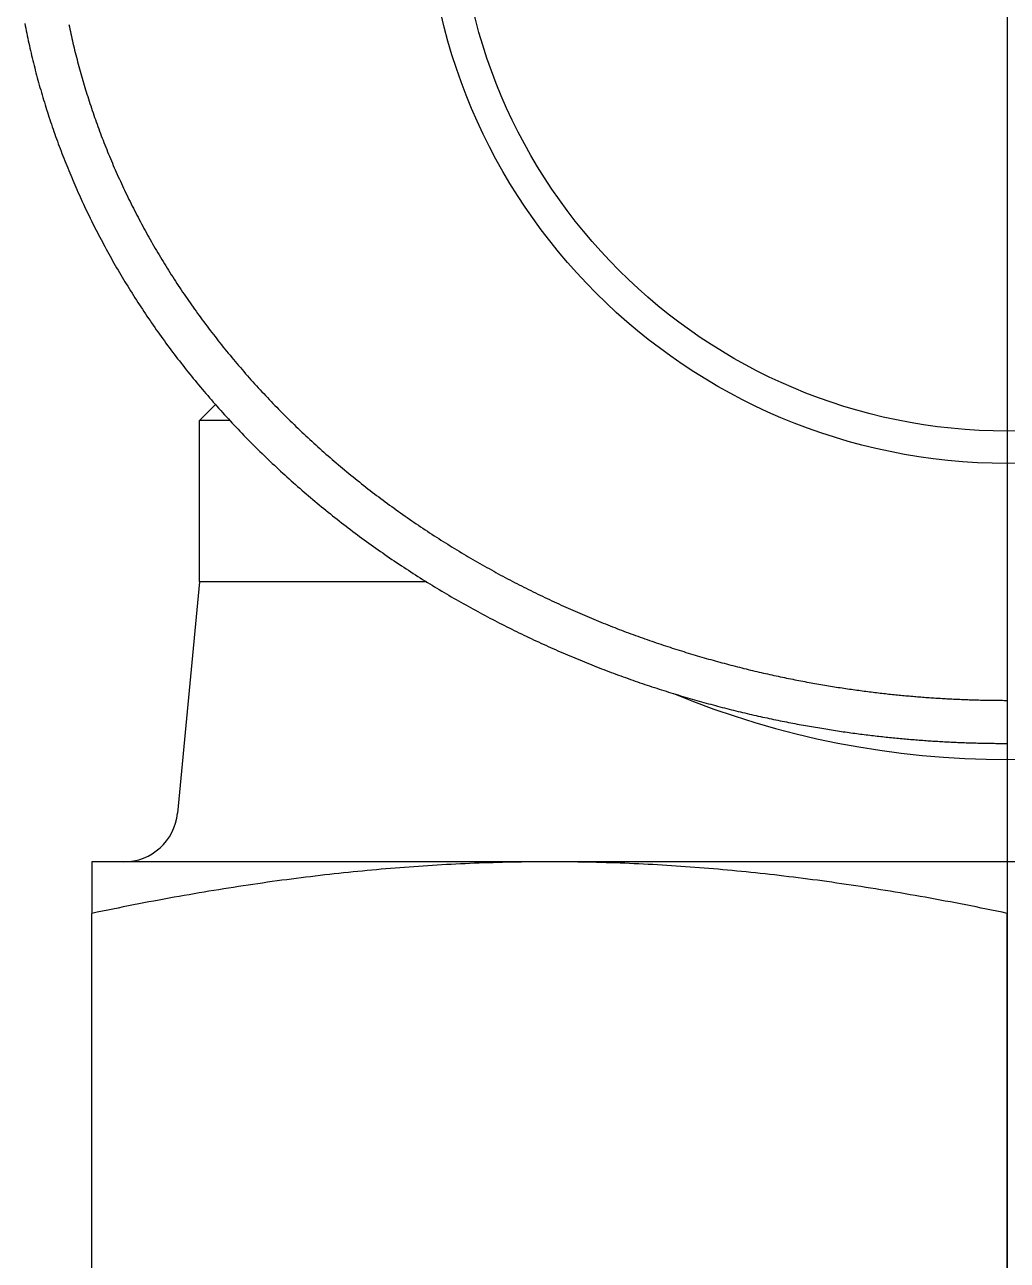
# Model space of a CAD drawing. Extents: x -15.1 to 62.1, y -18.2 to 57.9.
# Drawn here: x 41.72 to 50.84, y 35 to 46.47 of the extents above; entities that cross this region are included whole.
import ezdxf

# ---------------------------------------------------------------- set-up
doc = ezdxf.new("R2010")
doc.units = 0
doc.linetypes.add('CENTER', pattern=[50.8, 31.75, -6.35, 6.35, -6.35])
doc.layers.get('0').update_dxf_attribs({"linetype": 'CONTINUOUS'})
doc.layers.add('CENTER', color=1, linetype='CENTER')

msp = doc.modelspace()

# ---------------------------------------------------------------- linework, layer by layer
at = {"color": 7, "linetype": 'CONTINUOUS'}
for p, q in [((43.488526, 42.94666), (43.341866, 42.8)), ((43.341866, 41.3), (43.341866, 42.8)), ((43.621087, 42.8), (43.341866, 42.8)), ((43.341866, 41.3), (43.135341, 39.152144)), ((45.449475, 41.3), (43.341866, 41.3)), ((59.341866, 38.7), (42.341866, 38.7)), ((42.341866, 38.7), (42.341866, 38.221396)), ((42.341866, 11.478604), (42.341866, 38.221396)), ((50.841866, 11.478604), (50.841866, 38.221396))]:
    msp.add_line(p, q, dxfattribs=at)
at = {"color": 7}
for points in [[(41.7172, 46.4873, 0), (41.7217, 46.4643, 0), (41.7262, 46.4413, 0), (41.7309, 46.4183, 0), (41.7356, 46.3953, 0), (41.7403, 46.3723, 0), (41.7452, 46.3493, 0), (41.7501, 46.3263, 0), (41.7552, 46.3034, 0), (41.7603, 46.2804, 0), (41.7654, 46.2574, 0), (41.7707, 46.2345, 0), (41.776, 46.2115, 0), (41.7814, 46.1886, 0), (41.7869, 46.1657, 0), (41.7925, 46.1428, 0), (41.7982, 46.1198, 0), (41.8039, 46.0969, 0), (41.8097, 46.074, 0), (41.8156, 46.0511, 0), (41.8216, 46.0283, 0), (41.8276, 46.0054, 0), (41.8337, 45.9825, 0), (41.8399, 45.9597, 0), (41.8462, 45.9368, 0), (41.8526, 45.914, 0), (41.859, 45.8912, 0), (41.8655, 45.8684, 0), (41.8722, 45.8456, 0), (41.8788, 45.8228, 0), (41.8856, 45.8, 0), (41.8924, 45.7772, 0), (41.8994, 45.7544, 0), (41.9064, 45.7317, 0), (41.9134, 45.7089, 0), (41.9206, 45.6862, 0), (41.9278, 45.6635, 0), (41.9352, 45.6408, 0), (41.9426, 45.6181, 0), (41.95, 45.5954, 0), (41.9576, 45.5727, 0), (41.9652, 45.55, 0), (41.973, 45.5274, 0), (41.9808, 45.5047, 0), (41.9886, 45.4821, 0), (41.9966, 45.4595, 0), (42.0046, 45.4369, 0), (42.0128, 45.4143, 0), (42.021, 45.3917, 0), (42.0292, 45.3691, 0), (42.0376, 45.3466, 0), (42.046, 45.324, 0), (42.0546, 45.3015, 0), (42.0632, 45.279, 0), (42.0718, 45.2565, 0), (42.0806, 45.234, 0), (42.0894, 45.2115, 0), (42.0984, 45.1891, 0), (42.1074, 45.1666, 0), (42.1165, 45.1442, 0), (42.1256, 45.1218, 0), (42.1349, 45.0994, 0), (42.1442, 45.077, 0), (42.1536, 45.0546, 0), (42.1631, 45.0322, 0), (42.1727, 45.0099, 0), (42.1823, 44.9876, 0), (42.192, 44.9653, 0), (42.2018, 44.943, 0), (42.2117, 44.9207, 0), (42.2217, 44.8985, 0), (42.2318, 44.8762, 0), (42.2419, 44.854, 0), (42.2521, 44.8318, 0), (42.2624, 44.8096, 0), (42.2728, 44.7874, 0), (42.2832, 44.7653, 0), (42.2938, 44.7432, 0), (42.3044, 44.721, 0), (42.3151, 44.6989, 0), (42.3259, 44.6769, 0), (42.3367, 44.6548, 0), (42.3477, 44.6328, 0), (42.3587, 44.6107, 0), (42.3698, 44.5887, 0), (42.381, 44.5667, 0), (42.3923, 44.5448, 0), (42.4036, 44.5228, 0), (42.415, 44.5009, 0), (42.4265, 44.479, 0), (42.4381, 44.4571, 0), (42.4498, 44.4353, 0), (42.4616, 44.4134, 0), (42.4734, 44.3916, 0), (42.4853, 44.3698, 0), (42.4973, 44.348, 0), (42.5094, 44.3263, 0), (42.5216, 44.3045, 0), (42.5338, 44.2828, 0), (42.5461, 44.2611, 0), (42.5585, 44.2394, 0), (42.571, 44.2178, 0), (42.5836, 44.1962, 0), (42.5962, 44.1746, 0), (42.609, 44.153, 0), (42.6218, 44.1314, 0), (42.6347, 44.1099, 0), (42.6477, 44.0883, 0), (42.6608, 44.0668, 0), (42.6739, 44.0454, 0), (42.6872, 44.0239, 0), (42.7005, 44.0025, 0), (42.7139, 43.9811, 0), (42.7274, 43.9597, 0), (42.7409, 43.9384, 0), (42.7546, 43.917, 0), (42.7683, 43.8957, 0), (42.7821, 43.8745, 0), (42.796, 43.8532, 0), (42.81, 43.832, 0), (42.824, 43.8108, 0), (42.8382, 43.7896, 0), (42.8524, 43.7685, 0), (42.8667, 43.7474, 0), (42.881, 43.7263, 0), (42.8955, 43.7053, 0), (42.91, 43.6843, 0), (42.9246, 43.6633, 0), (42.9393, 43.6423, 0), (42.9541, 43.6214, 0), (42.9689, 43.6005, 0), (42.9839, 43.5796, 0), (42.9989, 43.5588, 0), (43.014, 43.538, 0), (43.0291, 43.5172, 0), (43.0444, 43.4965, 0), (43.0597, 43.4758, 0), (43.0751, 43.4551, 0), (43.0906, 43.4345, 0), (43.1061, 43.4139, 0), (43.1218, 43.3933, 0), (43.1375, 43.3728, 0), (43.1533, 43.3523, 0), (43.1691, 43.3318, 0), (43.1851, 43.3114, 0), (43.2011, 43.291, 0), (43.2172, 43.2707, 0), (43.2334, 43.2504, 0), (43.2496, 43.2301, 0), (43.266, 43.2099, 0), (43.2824, 43.1897, 0), (43.2989, 43.1695, 0), (43.3154, 43.1494, 0), (43.332, 43.1294, 0), (43.3487, 43.1093, 0), (43.3655, 43.0893, 0), (43.3824, 43.0694, 0), (43.3993, 43.0495, 0), (43.4163, 43.0296, 0), (43.4334, 43.0098, 0), (43.4506, 42.99, 0), (43.4678, 42.9702, 0), (43.4851, 42.9506, 0), (43.5025, 42.9309, 0), (43.5199, 42.9113, 0), (43.5374, 42.8918, 0), (43.555, 42.8722, 0), (43.5727, 42.8528, 0), (43.5904, 42.8334, 0), (43.6082, 42.814, 0), (43.6261, 42.7947, 0), (43.644, 42.7754, 0), (43.662, 42.7562, 0), (43.6801, 42.7371, 0), (43.6982, 42.7179, 0), (43.7164, 42.6989, 0), (43.7347, 42.6799, 0), (43.753, 42.6609, 0), (43.7714, 42.642, 0), (43.7899, 42.6231, 0), (43.8084, 42.6043, 0), (43.827, 42.5856, 0), (43.8456, 42.5668, 0), (43.8643, 42.5482, 0), (43.8831, 42.5296, 0), (43.902, 42.5111, 0), (43.9209, 42.4926, 0), (43.9398, 42.4741, 0), (43.9588, 42.4557, 0), (43.9779, 42.4374, 0), (43.9971, 42.4191, 0), (44.0163, 42.4009, 0), (44.0355, 42.3828, 0), (44.0549, 42.3647, 0), (44.0742, 42.3466, 0), (44.0937, 42.3286, 0), (44.1132, 42.3107, 0), (44.1327, 42.2928, 0), (44.1523, 42.275, 0), (44.172, 42.2573, 0), (44.1917, 42.2396, 0), (44.2114, 42.2219, 0), (44.2313, 42.2043, 0), (44.2511, 42.1868, 0), (44.2711, 42.1694, 0), (44.2911, 42.152, 0), (44.3111, 42.1346, 0), (44.3312, 42.1173, 0), (44.3513, 42.1001, 0), (44.3715, 42.083, 0), (44.3917, 42.0659, 0), (44.412, 42.0489, 0), (44.4324, 42.0319, 0), (44.4528, 42.015, 0), (44.4732, 41.9982, 0), (44.4937, 41.9814, 0), (44.5142, 41.9647, 0), (44.5348, 41.948, 0), (44.5554, 41.9315, 0), (44.5761, 41.9149, 0), (44.5968, 41.8985, 0), (44.6176, 41.8821, 0), (44.6384, 41.8658, 0), (44.6592, 41.8495, 0), (44.6801, 41.8334, 0), (44.7011, 41.8172, 0), (44.722, 41.8012, 0), (44.7431, 41.7852, 0), (44.7641, 41.7693, 0), (44.7852, 41.7534, 0), (44.8064, 41.7377, 0), (44.8275, 41.7219, 0), (44.8488, 41.7063, 0), (44.87, 41.6907, 0), (44.8913, 41.6752, 0), (44.9126, 41.6598, 0), (44.934, 41.6444, 0), (44.9554, 41.6291, 0), (44.9768, 41.6138, 0), (44.9983, 41.5986, 0), (45.0198, 41.5835, 0), (45.0414, 41.5685, 0), (45.0629, 41.5535, 0), (45.0846, 41.5386, 0), (45.1062, 41.5238, 0), (45.1279, 41.509, 0), (45.1496, 41.4943, 0), (45.1713, 41.4797, 0), (45.1931, 41.4651, 0), (45.2149, 41.4506, 0), (45.2367, 41.4362, 0), (45.2585, 41.4219, 0), (45.2804, 41.4076, 0), (45.3023, 41.3934, 0), (45.3242, 41.3792, 0), (45.3462, 41.3652, 0), (45.3682, 41.3512, 0), (45.3902, 41.3372, 0), (45.4122, 41.3234, 0), (45.4343, 41.3096, 0), (45.4563, 41.2958, 0), (45.4784, 41.2822, 0), (45.5006, 41.2686, 0), (45.5227, 41.2551, 0), (45.5449, 41.2417, 0), (45.5671, 41.2283, 0), (45.5893, 41.215, 0), (45.6115, 41.2018, 0), (45.6337, 41.1886, 0), (45.656, 41.1755, 0), (45.6783, 41.1625, 0), (45.7006, 41.1496, 0), (45.7229, 41.1367, 0), (45.7452, 41.1239, 0), (45.7676, 41.1112, 0), (45.7899, 41.0985, 0), (45.8123, 41.0859, 0), (45.8347, 41.0734, 0), (45.8571, 41.061, 0), (45.8795, 41.0486, 0), (45.902, 41.0363, 0), (45.9244, 41.0241, 0), (45.9468, 41.012, 0), (45.9693, 40.9999, 0), (45.9918, 40.9879, 0), (46.0143, 40.976, 0), (46.0367, 40.9641, 0), (46.0592, 40.9523, 0), (46.0817, 40.9406, 0), (46.1042, 40.929, 0), (46.1268, 40.9174, 0), (46.1493, 40.9059, 0), (46.1718, 40.8945, 0), (46.1943, 40.8831, 0), (46.2169, 40.8718, 0), (46.2394, 40.8606, 0), (46.262, 40.8494, 0), (46.2845, 40.8384, 0), (46.3071, 40.8274, 0), (46.3296, 40.8164, 0), (46.3522, 40.8056, 0), (46.3748, 40.7948, 0), (46.3973, 40.784, 0), (46.4199, 40.7734, 0), (46.4425, 40.7628, 0), (46.4651, 40.7523, 0), (46.4876, 40.7418, 0), (46.5102, 40.7314, 0), (46.5328, 40.7211, 0), (46.5553, 40.7109, 0), (46.5779, 40.7007, 0), (46.6005, 40.6906, 0), (46.6231, 40.6806, 0), (46.6456, 40.6706, 0), (46.6682, 40.6607, 0), (46.6908, 40.6509, 0), (46.7133, 40.6411, 0), (46.7359, 40.6314, 0), (46.7584, 40.6218, 0), (46.781, 40.6122, 0), (46.8035, 40.6027, 0), (46.826, 40.5933, 0), (46.8486, 40.5839, 0), (46.8711, 40.5746, 0), (46.8936, 40.5654, 0), (46.9161, 40.5563, 0), (46.9386, 40.5472, 0), (46.9611, 40.5381, 0), (46.9836, 40.5292, 0), (47.0061, 40.5203, 0), (47.0285, 40.5115, 0), (47.051, 40.5027, 0), (47.0735, 40.494, 0), (47.0959, 40.4854, 0), (47.1183, 40.4768, 0), (47.1407, 40.4683, 0), (47.1632, 40.4599, 0), (47.1856, 40.4515, 0), (47.2079, 40.4432, 0), (47.2303, 40.435, 0), (47.2527, 40.4268, 0), (47.275, 40.4187, 0), (47.2973, 40.4106, 0), (47.3197, 40.4027, 0), (47.342, 40.3948, 0), (47.3643, 40.3869, 0), (47.3865, 40.3791, 0), (47.4088, 40.3714, 0), (47.431, 40.3637, 0), (47.4533, 40.3562, 0), (47.4755, 40.3486, 0), (47.4977, 40.3412, 0), (47.5199, 40.3338, 0), (47.542, 40.3264, 0), (47.5642, 40.3191, 0), (47.5863, 40.3119, 0), (47.6084, 40.3048, 0), (47.6305, 40.2977, 0), (47.6525, 40.2907, 0), (47.6745, 40.2837, 0), (47.6965, 40.2768, 0), (47.7185, 40.27, 0), (47.7405, 40.2632, 0), (47.7624, 40.2565, 0), (47.7843, 40.2498, 0), (47.8062, 40.2432, 0), (47.8281, 40.2367, 0), (47.8499, 40.2302, 0), (47.8717, 40.2238, 0), (47.8934, 40.2175, 0), (47.9152, 40.2112, 0), (47.9369, 40.205, 0), (47.9585, 40.1988, 0), (47.9802, 40.1927, 0), (48.0018, 40.1866, 0), (48.0234, 40.1807, 0), (48.0449, 40.1747, 0), (48.0664, 40.1688, 0), (48.0879, 40.163, 0), (48.1093, 40.1573, 0), (48.1307, 40.1516, 0), (48.152, 40.1459, 0), (48.1734, 40.1404, 0), (48.1946, 40.1348, 0), (48.2159, 40.1294, 0), (48.2371, 40.124, 0), (48.2582, 40.1186, 0), (48.2793, 40.1133, 0), (48.3004, 40.1081, 0), (48.3214, 40.1029, 0), (48.3424, 40.0978, 0), (48.3633, 40.0927, 0), (48.3842, 40.0877, 0), (48.4051, 40.0828, 0), (48.4259, 40.0779, 0), (48.4466, 40.073, 0), (48.4673, 40.0682, 0), (48.488, 40.0635, 0), (48.5086, 40.0588, 0), (48.5292, 40.0542, 0), (48.5497, 40.0496, 0), (48.5701, 40.0451, 0), (48.5905, 40.0406, 0), (48.6109, 40.0362, 0), (48.6312, 40.0319, 0), (48.6514, 40.0276, 0), (48.6716, 40.0234, 0), (48.6917, 40.0192, 0), (48.7118, 40.015, 0), (48.7318, 40.0109, 0), (48.7518, 40.0069, 0), (48.7717, 40.0029, 0), (48.7915, 39.999, 0), (48.8113, 39.9951, 0), (48.831, 39.9913, 0), (48.8507, 39.9875, 0), (48.8703, 39.9838, 0), (48.8898, 39.9802, 0), (48.9093, 39.9765, 0), (48.9286, 39.973, 0), (48.9479, 39.9695, 0), (48.9672, 39.966, 0), (48.9863, 39.9626, 0), (49.0054, 39.9592, 0), (49.0244, 39.9559, 0), (49.0433, 39.9526, 0), (49.0622, 39.9494, 0), (49.081, 39.9462, 0), (49.0997, 39.9431, 0), (49.1184, 39.94, 0), (49.137, 39.9369, 0), (49.1555, 39.9339, 0), (49.174, 39.931, 0), (49.1924, 39.9281, 0), (49.2107, 39.9252, 0), (49.229, 39.9224, 0), (49.2472, 39.9196, 0), (49.2653, 39.9169, 0), (49.2834, 39.9142, 0), (49.3014, 39.9115, 0), (49.3193, 39.9089, 0), (49.3372, 39.9064, 0), (49.355, 39.9038, 0), (49.3728, 39.9013, 0), (49.3905, 39.8989, 0), (49.4081, 39.8965, 0), (49.4257, 39.8941, 0), (49.4433, 39.8918, 0), (49.4607, 39.8895, 0), (49.4781, 39.8872, 0), (49.4955, 39.885, 0), (49.5128, 39.8828, 0), (49.53, 39.8807, 0), (49.5472, 39.8786, 0), (49.5644, 39.8765, 0), (49.5815, 39.8745, 0), (49.5985, 39.8725, 0), (49.6155, 39.8705, 0), (49.6324, 39.8685, 0), (49.6493, 39.8666, 0), (49.6661, 39.8648, 0), (49.6829, 39.8629, 0), (49.6996, 39.8611, 0), (49.7163, 39.8594, 0), (49.733, 39.8576, 0), (49.7495, 39.8559, 0), (49.7661, 39.8542, 0), (49.7826, 39.8526, 0), (49.799, 39.851, 0), (49.8154, 39.8494, 0), (49.8318, 39.8478, 0), (49.8481, 39.8463, 0), (49.8644, 39.8448, 0), (49.8806, 39.8433, 0), (49.8968, 39.8419, 0), (49.9129, 39.8404, 0), (49.929, 39.839, 0), (49.9451, 39.8377, 0), (49.9611, 39.8363, 0), (49.9771, 39.835, 0), (49.9931, 39.8337, 0), (50.0091, 39.8325, 0), (50.025, 39.8312, 0), (50.0408, 39.83, 0), (50.0567, 39.8288, 0), (50.0725, 39.8277, 0), (50.0883, 39.8265, 0), (50.104, 39.8254, 0), (50.1197, 39.8243, 0), (50.1354, 39.8233, 0), (50.1511, 39.8222, 0), (50.1668, 39.8212, 0), (50.1824, 39.8203, 0), (50.198, 39.8193, 0), (50.2136, 39.8184, 0), (50.2291, 39.8174, 0), (50.2446, 39.8166, 0), (50.2602, 39.8157, 0), (50.2757, 39.8149, 0), (50.2911, 39.814, 0), (50.3066, 39.8133, 0), (50.322, 39.8125, 0), (50.3374, 39.8117, 0), (50.3528, 39.811, 0), (50.3682, 39.8103, 0), (50.3836, 39.8097, 0), (50.399, 39.809, 0), (50.4143, 39.8084, 0), (50.4297, 39.8078, 0), (50.445, 39.8072, 0), (50.4603, 39.8067, 0), (50.4756, 39.8061, 0), (50.4909, 39.8056, 0), (50.5062, 39.8051, 0), (50.5215, 39.8047, 0), (50.5367, 39.8042, 0), (50.552, 39.8038, 0), (50.5673, 39.8034, 0), (50.5825, 39.803, 0), (50.5978, 39.8027, 0), (50.613, 39.8024, 0), (50.6282, 39.8021, 0), (50.6435, 39.8018, 0), (50.6587, 39.8015, 0), (50.674, 39.8013, 0), (50.6892, 39.801, 0), (50.7045, 39.8008, 0), (50.7197, 39.8007, 0), (50.735, 39.8005, 0), (50.7502, 39.8004, 0), (50.7655, 39.8003, 0), (50.7807, 39.8002, 0), (50.796, 39.8001, 0), (50.8113, 39.8, 0), (50.8266, 39.8, 0), (50.8419, 39.8, 0)], [(42.1273, 46.4761, 0), (42.1318, 46.4544, 0), (42.1364, 46.4327, 0), (42.1411, 46.411, 0), (42.1458, 46.3894, 0), (42.1506, 46.3677, 0), (42.1555, 46.3461, 0), (42.1605, 46.3244, 0), (42.1655, 46.3028, 0), (42.1706, 46.2811, 0), (42.1758, 46.2595, 0), (42.181, 46.2379, 0), (42.1864, 46.2163, 0), (42.1918, 46.1946, 0), (42.1972, 46.173, 0), (42.2028, 46.1514, 0), (42.2084, 46.1299, 0), (42.2141, 46.1083, 0), (42.2199, 46.0867, 0), (42.2258, 46.0651, 0), (42.2317, 46.0436, 0), (42.2377, 46.022, 0), (42.2438, 46.0005, 0), (42.25, 45.979, 0), (42.2562, 45.9574, 0), (42.2625, 45.9359, 0), (42.2689, 45.9144, 0), (42.2753, 45.8929, 0), (42.2819, 45.8714, 0), (42.2885, 45.8499, 0), (42.2952, 45.8285, 0), (42.3019, 45.807, 0), (42.3088, 45.7855, 0), (42.3157, 45.7641, 0), (42.3227, 45.7427, 0), (42.3297, 45.7212, 0), (42.3369, 45.6998, 0), (42.3441, 45.6784, 0), (42.3514, 45.657, 0), (42.3587, 45.6356, 0), (42.3662, 45.6142, 0), (42.3737, 45.5929, 0), (42.3813, 45.5715, 0), (42.389, 45.5502, 0), (42.3967, 45.5288, 0), (42.4045, 45.5075, 0), (42.4124, 45.4862, 0), (42.4204, 45.4649, 0), (42.4285, 45.4436, 0), (42.4366, 45.4223, 0), (42.4448, 45.4011, 0), (42.4531, 45.3798, 0), (42.4614, 45.3586, 0), (42.4699, 45.3374, 0), (42.4784, 45.3161, 0), (42.487, 45.2949, 0), (42.4956, 45.2737, 0), (42.5044, 45.2526, 0), (42.5132, 45.2314, 0), (42.5221, 45.2103, 0), (42.531, 45.1891, 0), (42.5401, 45.168, 0), (42.5492, 45.1469, 0), (42.5584, 45.1258, 0), (42.5677, 45.1047, 0), (42.577, 45.0837, 0), (42.5865, 45.0626, 0), (42.596, 45.0416, 0), (42.6056, 45.0206, 0), (42.6152, 44.9995, 0), (42.625, 44.9786, 0), (42.6348, 44.9576, 0), (42.6447, 44.9366, 0), (42.6546, 44.9157, 0), (42.6647, 44.8948, 0), (42.6748, 44.8738, 0), (42.685, 44.8529, 0), (42.6953, 44.8321, 0), (42.7057, 44.8112, 0), (42.7161, 44.7904, 0), (42.7266, 44.7695, 0), (42.7372, 44.7487, 0), (42.7479, 44.7279, 0), (42.7586, 44.7072, 0), (42.7694, 44.6864, 0), (42.7803, 44.6657, 0), (42.7913, 44.6449, 0), (42.8024, 44.6242, 0), (42.8135, 44.6035, 0), (42.8247, 44.5829, 0), (42.836, 44.5622, 0), (42.8473, 44.5416, 0), (42.8588, 44.521, 0), (42.8703, 44.5004, 0), (42.8819, 44.4798, 0), (42.8936, 44.4593, 0), (42.9053, 44.4387, 0), (42.9172, 44.4182, 0), (42.9291, 44.3977, 0), (42.9411, 44.3773, 0), (42.9532, 44.3568, 0), (42.9653, 44.3364, 0), (42.9775, 44.3159, 0), (42.9899, 44.2955, 0), (43.0022, 44.2752, 0), (43.0147, 44.2548, 0), (43.0273, 44.2345, 0), (43.0399, 44.2142, 0), (43.0526, 44.1939, 0), (43.0654, 44.1736, 0), (43.0782, 44.1533, 0), (43.0912, 44.1331, 0), (43.1042, 44.1129, 0), (43.1173, 44.0927, 0), (43.1305, 44.0726, 0), (43.1437, 44.0524, 0), (43.1571, 44.0323, 0), (43.1705, 44.0123, 0), (43.184, 43.9922, 0), (43.1975, 43.9722, 0), (43.2112, 43.9522, 0), (43.2249, 43.9322, 0), (43.2387, 43.9122, 0), (43.2525, 43.8923, 0), (43.2665, 43.8724, 0), (43.2805, 43.8526, 0), (43.2946, 43.8327, 0), (43.3088, 43.8129, 0), (43.323, 43.7931, 0), (43.3374, 43.7734, 0), (43.3518, 43.7537, 0), (43.3662, 43.734, 0), (43.3808, 43.7143, 0), (43.3954, 43.6947, 0), (43.4101, 43.6751, 0), (43.4249, 43.6555, 0), (43.4398, 43.636, 0), (43.4547, 43.6165, 0), (43.4697, 43.597, 0), (43.4848, 43.5776, 0), (43.4999, 43.5582, 0), (43.5151, 43.5388, 0), (43.5304, 43.5195, 0), (43.5458, 43.5002, 0), (43.5613, 43.4809, 0), (43.5768, 43.4617, 0), (43.5924, 43.4425, 0), (43.6081, 43.4233, 0), (43.6238, 43.4042, 0), (43.6396, 43.3851, 0), (43.6555, 43.366, 0), (43.6715, 43.347, 0), (43.6875, 43.328, 0), (43.7036, 43.3091, 0), (43.7198, 43.2902, 0), (43.736, 43.2714, 0), (43.7523, 43.2525, 0), (43.7687, 43.2338, 0), (43.7852, 43.215, 0), (43.8017, 43.1963, 0), (43.8183, 43.1777, 0), (43.835, 43.1591, 0), (43.8517, 43.1405, 0), (43.8685, 43.122, 0), (43.8854, 43.1035, 0), (43.9024, 43.0851, 0), (43.9194, 43.0667, 0), (43.9364, 43.0484, 0), (43.9536, 43.0301, 0), (43.9708, 43.0118, 0), (43.988, 42.9936, 0), (44.0054, 42.9754, 0), (44.0228, 42.9573, 0), (44.0402, 42.9393, 0), (44.0578, 42.9213, 0), (44.0753, 42.9033, 0), (44.093, 42.8854, 0), (44.1107, 42.8675, 0), (44.1285, 42.8497, 0), (44.1463, 42.8319, 0), (44.1642, 42.8142, 0), (44.1821, 42.7965, 0), (44.2002, 42.7789, 0), (44.2182, 42.7613, 0), (44.2364, 42.7438, 0), (44.2546, 42.7263, 0), (44.2728, 42.7089, 0), (44.2911, 42.6916, 0), (44.3095, 42.6742, 0), (44.3279, 42.657, 0), (44.3464, 42.6398, 0), (44.3649, 42.6226, 0), (44.3835, 42.6055, 0), (44.4021, 42.5885, 0), (44.4208, 42.5715, 0), (44.4396, 42.5545, 0), (44.4584, 42.5377, 0), (44.4772, 42.5208, 0), (44.4961, 42.5041, 0), (44.5151, 42.4874, 0), (44.5341, 42.4707, 0), (44.5532, 42.4541, 0), (44.5723, 42.4376, 0), (44.5915, 42.4211, 0), (44.6107, 42.4046, 0), (44.63, 42.3883, 0), (44.6493, 42.372, 0), (44.6686, 42.3557, 0), (44.688, 42.3395, 0), (44.7075, 42.3234, 0), (44.727, 42.3073, 0), (44.7466, 42.2913, 0), (44.7662, 42.2753, 0), (44.7858, 42.2594, 0), (44.8055, 42.2436, 0), (44.8253, 42.2278, 0), (44.8451, 42.2121, 0), (44.8649, 42.1965, 0), (44.8848, 42.1809, 0), (44.9047, 42.1654, 0), (44.9246, 42.1499, 0), (44.9446, 42.1345, 0), (44.9647, 42.1192, 0), (44.9848, 42.1039, 0), (45.0049, 42.0887, 0), (45.0251, 42.0736, 0), (45.0453, 42.0585, 0), (45.0655, 42.0435, 0), (45.0858, 42.0285, 0), (45.1061, 42.0136, 0), (45.1265, 41.9988, 0), (45.1468, 41.984, 0), (45.1673, 41.9693, 0), (45.1877, 41.9547, 0), (45.2082, 41.9401, 0), (45.2288, 41.9256, 0), (45.2493, 41.9111, 0), (45.2699, 41.8968, 0), (45.2906, 41.8824, 0), (45.3112, 41.8682, 0), (45.3319, 41.854, 0), (45.3526, 41.8399, 0), (45.3734, 41.8258, 0), (45.3942, 41.8118, 0), (45.415, 41.7979, 0), (45.4359, 41.784, 0), (45.4567, 41.7702, 0), (45.4776, 41.7565, 0), (45.4986, 41.7428, 0), (45.5195, 41.7292, 0), (45.5405, 41.7157, 0), (45.5615, 41.7022, 0), (45.5826, 41.6888, 0), (45.6036, 41.6755, 0), (45.6247, 41.6622, 0), (45.6458, 41.649, 0), (45.667, 41.6359, 0), (45.6881, 41.6228, 0), (45.7093, 41.6098, 0), (45.7305, 41.5969, 0), (45.7517, 41.584, 0), (45.773, 41.5712, 0), (45.7942, 41.5585, 0), (45.8155, 41.5458, 0), (45.8368, 41.5332, 0), (45.8581, 41.5207, 0), (45.8795, 41.5082, 0), (45.9008, 41.4958, 0), (45.9222, 41.4835, 0), (45.9436, 41.4713, 0), (45.965, 41.4591, 0), (45.9864, 41.447, 0), (46.0078, 41.4349, 0), (46.0293, 41.4229, 0), (46.0508, 41.411, 0), (46.0722, 41.3992, 0), (46.0937, 41.3874, 0), (46.1152, 41.3757, 0), (46.1367, 41.364, 0), (46.1583, 41.3525, 0), (46.1798, 41.341, 0), (46.2013, 41.3295, 0), (46.2229, 41.3182, 0), (46.2444, 41.3069, 0), (46.266, 41.2956, 0), (46.2876, 41.2845, 0), (46.3092, 41.2734, 0), (46.3308, 41.2624, 0), (46.3524, 41.2514, 0), (46.374, 41.2405, 0), (46.3956, 41.2297, 0), (46.4172, 41.2189, 0), (46.4388, 41.2082, 0), (46.4604, 41.1976, 0), (46.4821, 41.1871, 0), (46.5037, 41.1766, 0), (46.5253, 41.1662, 0), (46.547, 41.1558, 0), (46.5686, 41.1455, 0), (46.5903, 41.1353, 0), (46.6119, 41.1251, 0), (46.6336, 41.115, 0), (46.6552, 41.105, 0), (46.6769, 41.0951, 0), (46.6985, 41.0852, 0), (46.7202, 41.0753, 0), (46.7418, 41.0656, 0), (46.7635, 41.0559, 0), (46.7851, 41.0463, 0), (46.8068, 41.0367, 0), (46.8285, 41.0272, 0), (46.8501, 41.0178, 0), (46.8717, 41.0084, 0), (46.8934, 40.9991, 0), (46.915, 40.9898, 0), (46.9367, 40.9807, 0), (46.9583, 40.9716, 0), (46.9799, 40.9625, 0), (47.0015, 40.9535, 0), (47.0232, 40.9446, 0), (47.0448, 40.9357, 0), (47.0664, 40.927, 0), (47.088, 40.9182, 0), (47.1096, 40.9096, 0), (47.1312, 40.901, 0), (47.1527, 40.8924, 0), (47.1743, 40.8839, 0), (47.1959, 40.8755, 0), (47.2174, 40.8672, 0), (47.239, 40.8589, 0), (47.2605, 40.8507, 0), (47.282, 40.8425, 0), (47.3036, 40.8344, 0), (47.3251, 40.8264, 0), (47.3466, 40.8184, 0), (47.3681, 40.8105, 0), (47.3895, 40.8027, 0), (47.411, 40.7949, 0), (47.4324, 40.7871, 0), (47.4539, 40.7795, 0), (47.4753, 40.7719, 0), (47.4967, 40.7643, 0), (47.5181, 40.7569, 0), (47.5395, 40.7495, 0), (47.5609, 40.7421, 0), (47.5822, 40.7348, 0), (47.6035, 40.7276, 0), (47.6249, 40.7204, 0), (47.6462, 40.7133, 0), (47.6675, 40.7062, 0), (47.6887, 40.6993, 0), (47.71, 40.6923, 0), (47.7312, 40.6855, 0), (47.7524, 40.6787, 0), (47.7736, 40.6719, 0), (47.7948, 40.6652, 0), (47.8159, 40.6586, 0), (47.8371, 40.652, 0), (47.8582, 40.6455, 0), (47.8792, 40.6391, 0), (47.9003, 40.6327, 0), (47.9213, 40.6263, 0), (47.9423, 40.62, 0), (47.9633, 40.6138, 0), (47.9842, 40.6077, 0), (48.0051, 40.6016, 0), (48.026, 40.5955, 0), (48.0469, 40.5895, 0), (48.0677, 40.5836, 0), (48.0885, 40.5777, 0), (48.1093, 40.5719, 0), (48.13, 40.5662, 0), (48.1507, 40.5605, 0), (48.1714, 40.5548, 0), (48.192, 40.5492, 0), (48.2126, 40.5437, 0), (48.2332, 40.5382, 0), (48.2537, 40.5328, 0), (48.2742, 40.5274, 0), (48.2947, 40.5221, 0), (48.3151, 40.5169, 0), (48.3355, 40.5117, 0), (48.3558, 40.5065, 0), (48.3761, 40.5014, 0), (48.3964, 40.4964, 0), (48.4166, 40.4914, 0), (48.4368, 40.4865, 0), (48.4569, 40.4816, 0), (48.477, 40.4768, 0), (48.497, 40.472, 0), (48.517, 40.4673, 0), (48.537, 40.4627, 0), (48.5569, 40.4581, 0), (48.5768, 40.4535, 0), (48.5966, 40.449, 0), (48.6163, 40.4446, 0), (48.6361, 40.4402, 0), (48.6557, 40.4358, 0), (48.6754, 40.4315, 0), (48.6949, 40.4273, 0), (48.7145, 40.4231, 0), (48.7339, 40.419, 0), (48.7533, 40.4149, 0), (48.7727, 40.4109, 0), (48.792, 40.4069, 0), (48.8113, 40.403, 0), (48.8305, 40.3991, 0), (48.8496, 40.3953, 0), (48.8687, 40.3915, 0), (48.8877, 40.3878, 0), (48.9067, 40.3841, 0), (48.9256, 40.3805, 0), (48.9445, 40.3769, 0), (48.9632, 40.3734, 0), (48.9819, 40.3699, 0), (49.0006, 40.3665, 0), (49.0191, 40.3631, 0), (49.0376, 40.3597, 0), (49.0561, 40.3565, 0), (49.0744, 40.3532, 0), (49.0927, 40.35, 0), (49.1109, 40.3469, 0), (49.1291, 40.3438, 0), (49.1472, 40.3407, 0), (49.1652, 40.3377, 0), (49.1831, 40.3347, 0), (49.201, 40.3318, 0), (49.2189, 40.3289, 0), (49.2366, 40.3261, 0), (49.2543, 40.3233, 0), (49.2719, 40.3205, 0), (49.2895, 40.3178, 0), (49.307, 40.3151, 0), (49.3245, 40.3125, 0), (49.3419, 40.3099, 0), (49.3592, 40.3073, 0), (49.3765, 40.3048, 0), (49.3937, 40.3024, 0), (49.4108, 40.2999, 0), (49.4279, 40.2975, 0), (49.4449, 40.2952, 0), (49.4619, 40.2929, 0), (49.4788, 40.2906, 0), (49.4957, 40.2883, 0), (49.5125, 40.2861, 0), (49.5293, 40.284, 0), (49.546, 40.2818, 0), (49.5626, 40.2797, 0), (49.5792, 40.2777, 0), (49.5958, 40.2756, 0), (49.6123, 40.2736, 0), (49.6287, 40.2717, 0), (49.6451, 40.2697, 0), (49.6615, 40.2678, 0), (49.6777, 40.266, 0), (49.694, 40.2641, 0), (49.7102, 40.2623, 0), (49.7263, 40.2606, 0), (49.7424, 40.2588, 0), (49.7585, 40.2571, 0), (49.7745, 40.2555, 0), (49.7905, 40.2538, 0), (49.8064, 40.2522, 0), (49.8223, 40.2506, 0), (49.8381, 40.2491, 0), (49.8539, 40.2475, 0), (49.8696, 40.246, 0), (49.8853, 40.2446, 0), (49.901, 40.2431, 0), (49.9166, 40.2417, 0), (49.9322, 40.2403, 0), (49.9477, 40.2389, 0), (49.9632, 40.2376, 0), (49.9787, 40.2363, 0), (49.9941, 40.235, 0), (50.0095, 40.2337, 0), (50.0249, 40.2325, 0), (50.0402, 40.2313, 0), (50.0555, 40.2301, 0), (50.0708, 40.2289, 0), (50.0861, 40.2278, 0), (50.1013, 40.2266, 0), (50.1165, 40.2255, 0), (50.1316, 40.2245, 0), (50.1468, 40.2234, 0), (50.1619, 40.2224, 0), (50.177, 40.2214, 0), (50.192, 40.2204, 0), (50.2071, 40.2195, 0), (50.2221, 40.2186, 0), (50.2371, 40.2177, 0), (50.252, 40.2168, 0), (50.267, 40.2159, 0), (50.2819, 40.2151, 0), (50.2968, 40.2143, 0), (50.3117, 40.2135, 0), (50.3266, 40.2128, 0), (50.3415, 40.212, 0), (50.3563, 40.2113, 0), (50.3711, 40.2106, 0), (50.386, 40.2099, 0), (50.4008, 40.2093, 0), (50.4155, 40.2087, 0), (50.4303, 40.2081, 0), (50.4451, 40.2075, 0), (50.4598, 40.2069, 0), (50.4746, 40.2064, 0), (50.4893, 40.2059, 0), (50.504, 40.2054, 0), (50.5187, 40.2049, 0), (50.5334, 40.2045, 0), (50.5481, 40.2041, 0), (50.5628, 40.2037, 0), (50.5775, 40.2033, 0), (50.5922, 40.2029, 0), (50.6069, 40.2026, 0), (50.6216, 40.2023, 0), (50.6362, 40.202, 0), (50.6509, 40.2017, 0), (50.6656, 40.2014, 0), (50.6803, 40.2012, 0), (50.6949, 40.201, 0), (50.7096, 40.2008, 0), (50.7243, 40.2006, 0), (50.739, 40.2005, 0), (50.7536, 40.2004, 0), (50.7683, 40.2002, 0), (50.783, 40.2002, 0), (50.7977, 40.2001, 0), (50.8124, 40.2, 0), (50.8271, 40.2, 0), (50.8419, 40.2, 0)], [(46.5919, 38.7, 0), (46.548, 38.6999, 0), (46.5042, 38.6998, 0), (46.4604, 38.6995, 0), (46.4167, 38.6991, 0), (46.373, 38.6986, 0), (46.3294, 38.698, 0), (46.2858, 38.6973, 0), (46.2422, 38.6965, 0), (46.1987, 38.6956, 0), (46.1552, 38.6946, 0), (46.1117, 38.6934, 0), (46.0682, 38.6922, 0), (46.0248, 38.6908, 0), (45.9814, 38.6894, 0), (45.938, 38.6878, 0), (45.8947, 38.6862, 0), (45.8513, 38.6844, 0), (45.808, 38.6825, 0), (45.7647, 38.6805, 0), (45.7214, 38.6784, 0), (45.6781, 38.6763, 0), (45.6348, 38.674, 0), (45.5915, 38.6716, 0), (45.5482, 38.6691, 0), (45.5049, 38.6665, 0), (45.4616, 38.6637, 0), (45.4183, 38.6609, 0), (45.3749, 38.658, 0), (45.3316, 38.655, 0), (45.2883, 38.6519, 0), (45.2449, 38.6486, 0), (45.2015, 38.6453, 0), (45.1581, 38.6419, 0), (45.1147, 38.6383, 0), (45.0713, 38.6347, 0), (45.0278, 38.6309, 0), (44.9843, 38.6271, 0), (44.9408, 38.6231, 0), (44.8973, 38.6191, 0), (44.8537, 38.6149, 0), (44.8101, 38.6107, 0), (44.7664, 38.6063, 0), (44.7227, 38.6018, 0), (44.679, 38.5973, 0), (44.6352, 38.5926, 0), (44.5914, 38.5878, 0), (44.5475, 38.5829, 0), (44.5036, 38.5779, 0), (44.4596, 38.5728, 0), (44.4155, 38.5676, 0), (44.3714, 38.5623, 0), (44.3273, 38.5569, 0), (44.2831, 38.5514, 0), (44.2388, 38.5458, 0), (44.1945, 38.5401, 0), (44.15, 38.5342, 0), (44.1056, 38.5283, 0), (44.061, 38.5223, 0), (44.0164, 38.5161, 0), (43.9717, 38.5099, 0), (43.9269, 38.5035, 0), (43.882, 38.497, 0), (43.8371, 38.4905, 0), (43.7921, 38.4838, 0), (43.747, 38.477, 0), (43.7018, 38.4701, 0), (43.6565, 38.4631, 0), (43.6111, 38.456, 0), (43.5656, 38.4488, 0), (43.52, 38.4414, 0), (43.4743, 38.434, 0), (43.4285, 38.4264, 0), (43.3826, 38.4188, 0), (43.3367, 38.411, 0), (43.2905, 38.4031, 0), (43.2443, 38.3951, 0), (43.198, 38.387, 0), (43.1515, 38.3788, 0), (43.105, 38.3705, 0), (43.0583, 38.362, 0), (43.0115, 38.3535, 0), (42.9645, 38.3448, 0), (42.9175, 38.336, 0), (42.8703, 38.3271, 0), (42.823, 38.3181, 0), (42.7755, 38.3089, 0), (42.7279, 38.2997, 0), (42.6802, 38.2903, 0), (42.6323, 38.2808, 0), (42.5843, 38.2712, 0), (42.5361, 38.2615, 0), (42.4878, 38.2517, 0), (42.4393, 38.2417, 0), (42.3907, 38.2316, 0), (42.3419, 38.2214, 0)], [(50.8419, 38.2214, 0), (50.7931, 38.2316, 0), (50.7444, 38.2417, 0), (50.696, 38.2517, 0), (50.6476, 38.2615, 0), (50.5995, 38.2712, 0), (50.5514, 38.2808, 0), (50.5036, 38.2903, 0), (50.4558, 38.2997, 0), (50.4082, 38.3089, 0), (50.3608, 38.3181, 0), (50.3134, 38.3271, 0), (50.2662, 38.336, 0), (50.2192, 38.3448, 0), (50.1722, 38.3535, 0), (50.1254, 38.362, 0), (50.0788, 38.3705, 0), (50.0322, 38.3788, 0), (49.9857, 38.387, 0), (49.9394, 38.3951, 0), (49.8932, 38.4031, 0), (49.8471, 38.411, 0), (49.8011, 38.4188, 0), (49.7552, 38.4264, 0), (49.7094, 38.434, 0), (49.6637, 38.4414, 0), (49.6181, 38.4488, 0), (49.5727, 38.456, 0), (49.5273, 38.4631, 0), (49.482, 38.4701, 0), (49.4368, 38.477, 0), (49.3917, 38.4838, 0), (49.3466, 38.4905, 0), (49.3017, 38.497, 0), (49.2568, 38.5035, 0), (49.212, 38.5099, 0), (49.1673, 38.5161, 0), (49.1227, 38.5223, 0), (49.0782, 38.5283, 0), (49.0337, 38.5342, 0), (48.9893, 38.5401, 0), (48.9449, 38.5458, 0), (48.9007, 38.5514, 0), (48.8564, 38.5569, 0), (48.8123, 38.5623, 0), (48.7682, 38.5676, 0), (48.7242, 38.5728, 0), (48.6802, 38.5779, 0), (48.6362, 38.5829, 0), (48.5924, 38.5878, 0), (48.5485, 38.5926, 0), (48.5048, 38.5973, 0), (48.461, 38.6018, 0), (48.4173, 38.6063, 0), (48.3737, 38.6107, 0), (48.33, 38.6149, 0), (48.2865, 38.6191, 0), (48.2429, 38.6231, 0), (48.1994, 38.6271, 0), (48.1559, 38.6309, 0), (48.1124, 38.6347, 0), (48.069, 38.6383, 0), (48.0256, 38.6419, 0), (47.9822, 38.6453, 0), (47.9388, 38.6486, 0), (47.8955, 38.6519, 0), (47.8521, 38.655, 0), (47.8088, 38.658, 0), (47.7655, 38.6609, 0), (47.7222, 38.6637, 0), (47.6789, 38.6665, 0), (47.6356, 38.6691, 0), (47.5923, 38.6716, 0), (47.549, 38.674, 0), (47.5057, 38.6763, 0), (47.4624, 38.6784, 0), (47.4191, 38.6805, 0), (47.3757, 38.6825, 0), (47.3324, 38.6844, 0), (47.2891, 38.6862, 0), (47.2457, 38.6878, 0), (47.2023, 38.6894, 0), (47.1589, 38.6908, 0), (47.1155, 38.6922, 0), (47.0721, 38.6934, 0), (47.0286, 38.6946, 0), (46.9851, 38.6956, 0), (46.9415, 38.6965, 0), (46.898, 38.6973, 0), (46.8544, 38.698, 0), (46.8107, 38.6986, 0), (46.767, 38.6991, 0), (46.7233, 38.6995, 0), (46.6796, 38.6998, 0), (46.6357, 38.6999, 0), (46.5919, 38.7, 0)]]:
    msp.add_polyline3d(points, dxfattribs=at)
at = {"color": 7, "linetype": 'CONTINUOUS'}
for radius in [5.4, 5.1]:
    msp.add_circle((50.841866, 47.8), radius, dxfattribs=at)
for centre, radius, start, end in [((50.841866, 47.8), 8.15, 247.6401299, 292.3598701), ((42.637637, 39.2), 0.5, 270, 354.5076754)]:
    msp.add_arc(centre, radius, start, end, dxfattribs=at)
at = {"layer": 'CENTER', "color": 1, "linetype": 'CENTER'}
msp.add_line((50.841866, 57.95), (50.841866, -2), dxfattribs=at)

doc.saveas('drawing.dxf')
